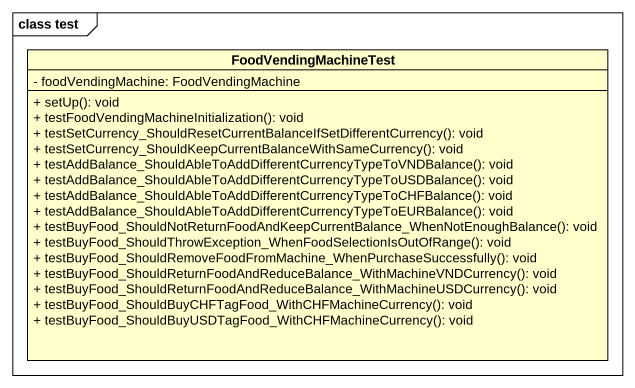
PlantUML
@startuml
mainframe class test
hide circle
hide empty members
skinparam classAttributeIconSize 0
class FoodVendingMachineTest {
  - foodVendingMachine: FoodVendingMachine
  + setUp(): void
  + testFoodVendingMachineInitialization(): void
  + testSetCurrency_ShouldResetCurrentBalanceIfSetDifferentCurrency(): void
  + testSetCurrency_ShouldKeepCurrentBalanceWithSameCurrency(): void
  + testAddBalance_ShouldAbleToAddDifferentCurrencyTypeToVNDBalance(): void
  + testAddBalance_ShouldAbleToAddDifferentCurrencyTypeToUSDBalance(): void
  + testAddBalance_ShouldAbleToAddDifferentCurrencyTypeToCHFBalance(): void
  + testAddBalance_ShouldAbleToAddDifferentCurrencyTypeToEURBalance(): void
  + testBuyFood_ShouldNotReturnFoodAndKeepCurrentBalance_WhenNotEnoughBalance(): void
  + testBuyFood_ShouldThrowException_WhenFoodSelectionIsOutOfRange(): void
  + testBuyFood_ShouldRemoveFoodFromMachine_WhenPurchaseSuccessfully(): void
  + testBuyFood_ShouldReturnFoodAndReduceBalance_WithMachineVNDCurrency(): void
  + testBuyFood_ShouldReturnFoodAndReduceBalance_WithMachineUSDCurrency(): void
  + testBuyFood_ShouldBuyCHFTagFood_WithCHFMachineCurrency(): void
  + testBuyFood_ShouldBuyUSDTagFood_WithCHFMachineCurrency(): void
}
@enduml
